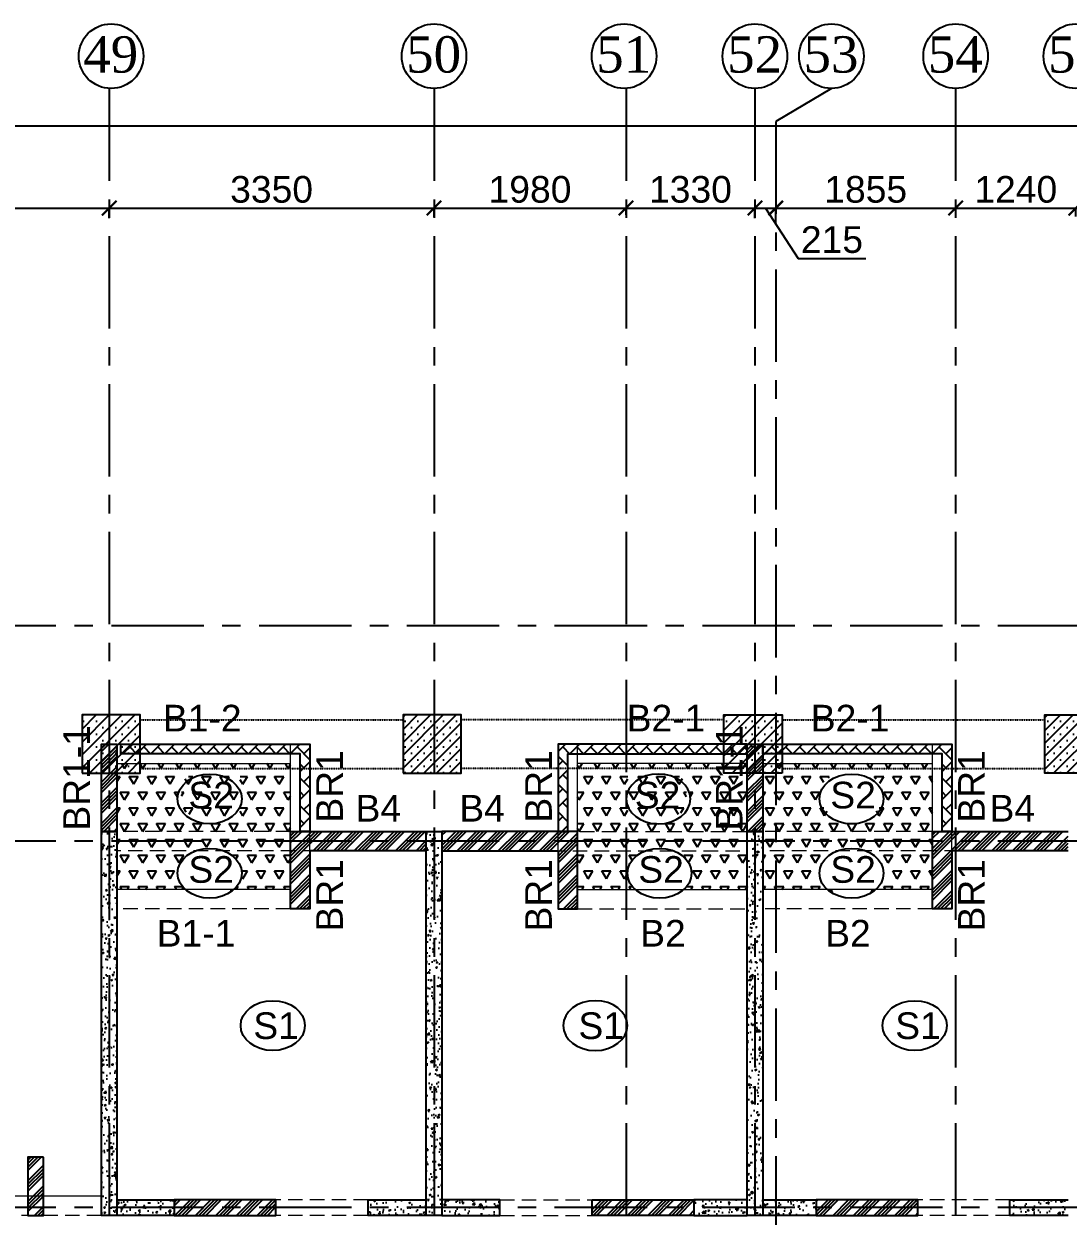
# Model space of a CAD drawing. Header units: inches. Extents: x -1898 to 127651, y -195120 to -109120.
# Drawn here: x 66741 to 77511, y -158291 to -145997 of the extents above; entities that cross this region are included whole.
import ezdxf

# ---------------------------------------------------------------- set-up
doc = ezdxf.new("R2010")
doc.units = ezdxf.units.IN
doc.header["$MEASUREMENT"] = 0
for name, pattern in [('CENTER', [50.8, 31.75, -6.35, 6.35, -6.35]), ('DASHED2', [9.525, 6.35, -3.175]), ('Hidden', [3, 2, -1])]:
    doc.linetypes.add(name, pattern=pattern)
for name, color, linetype in [('160 R.C. WALL HAT', 8, 'Continuous'), ('160 R.C.WALL', 6, 'Continuous'), ('AR-Column', 40, 'Continuous'), ('AR-Hidden', 251, 'DASHED2'), ('BAL. PARAPET WALL', 4, 'Continuous'), ('BEAM TEXT', 4, 'Continuous'), ('DIM', 251, 'Continuous'), ('GIRD CIR', 1, 'Continuous'), ('GIRD TEXT', 4, 'Continuous'), ('GRID', 8, 'CENTER'), ('GRID DIM', 4, 'Continuous'), ('NON S.WALL HATCH', 8, 'Continuous'), ('NON STRUC R.C.WALL', 6, 'Continuous'), ('NON.STRUC.R.C.WALLS', 1, 'Continuous'), ('PARAPET WALL', 4, 'Continuous'), ('SUNKEN', 8, 'Continuous')]:
    doc.layers.add(name, color=color, linetype=linetype)
for name, color, linetype, lineweight in [('BEAMS', 3, 'Continuous', 0), ('SLAB CIR', 1, 'Continuous', 25), ('SLAB TXT', 3, 'Continuous', 0)]:
    doc.layers.add(name, color=color, linetype=linetype, lineweight=lineweight)
doc.styles.add('T200', font='sanss___.ttf', dxfattribs={"height": 275})
doc.styles.add('T300', font='sanss___.ttf', dxfattribs={"height": 350})
doc.styles.add('T400', font='romantic.ttf')
doc.dimstyles.new('T 300', dxfattribs={"dimtxt": 275, "dimasz": 150, "dimexe": 1, "dimexo": 0, "dimgap": 50, "dimtad": 1, "dimdec": 0, "dimrnd": 5, "dimdsep": 46, "dimtxsty": 'T200', "dimblk": 'ARCHTICK', "dimcen": 2.5, "dimdle": 1, "dimclrd": 5, "dimclre": 253, "dimclrt": 4, "dimadec": 0, "dimazin": 0, "dimtfac": 1, "dimtdec": 0, "dimtmove": 2, "dimatfit": 3, "dimfxl": 0, "dimarcsym": 0})
pattern_1 = [(45, (2346260.05, -275504.5), (-106.066017, 106.066017), []), (45, (2346295.4, -275504.5), (-106.066017, 106.066017), []), (45, (2346330.76, -275504.5), (-106.066017, 106.066017), []), (45, (2346366.12, -275504.5), (-106.066017, 106.066017), [])]
pattern_2 = [(60, (2301842.9, -380682.11), (-93.75, 162.379763), [93.75, -93.75]), (120, (2301842.9, -380682.11), (-187.5, 1e-07), [93.75, -93.75]), (0, (2301796.02, -380600.92), (93.75, 162.379763), [93.75, -93.75])]
pattern_3 = [(50, (2184721.52, 77472.34), (179.315046, -15.688034), [18.75, -206.25]), (355, (2184721.52, 77472.34), (-34.687833, 188.048033), [15, -165]), (100.451444, (2184736.47, 77471.03), (144.627212, 172.359998), [15.935048, -175.285528]), (46.1842, (2184721.52, 77522.34), (266.810333, -41.37982), [28.125, -309.375]), (96.635635, (2184743.76, 77518.9), (233.665486, 243.52965), [23.902586, -262.92844]), (351.184164, (2184721.52, 77522.34), (233.665486, 243.52965), [22.5, -247.5]), (21, (2184746.52, 77509.84), (149.226763, -100.654723), [18.75, -206.25]), (326, (2184746.52, 77509.84), (60.828833, 181.287511), [15, -165]), (71.451445, (2184758.96, 77501.45), (210.055594, 80.632788), [15.935047, -175.285528]), (37.5, (2184721.524, 77472.34), (3.0399638, 83.2234635), [0, -163, 0, -167.5, 0, -165.625]), (7.5, (2184721.52, 77472.34), (65.7673844, 98.602928), [0, -95.5, 0, -159.25, 0, -63.125]), (327.5, (2184665.774, 77472.34), (133.455609, -5.638718), [0, -62.5, 0, -195, 0, -258.75]), (317.5, (2184640.77, 77472.34), (145.7965423, 25.0262456), [0, -81.25, 0, -129.5, 0, -183.75])]
pattern_4 = [(45, (-132245.64, 75915.45), (-66.29126, 66.29126), []), (45, (-132179.35, 75915.45), (-66.29126, 66.29126), [0, -93.75])]

# ---------------------------------------------------------------- blocks, each defined once
blk = doc.blocks.new('_ARCHTICK')
at = {"color": 0, "linetype": 'ByBlock', "const_width": 0.15}
blk.add_lwpolyline([(-0.5, -0.5), (0.5, 0.5)], dxfattribs=at)
blk = doc.blocks.new('*D679')
at = {"layer": 'Defpoints', "color": 0}
for p in [(86396, -147049), (3327, -147274, 15), (86396, -147274, 15)]:
    blk.add_point(p, dxfattribs=at)
at = {"layer": 'GRID DIM', "color": 5, "lineweight": -2}
blk.add_line((3326, -147049), (86397, -147049), dxfattribs=at)
at = {"layer": 'GRID DIM', "color": 253, "lineweight": -2}
for p, q in [((3327, -147274), (3327, -147048)), ((86396, -147274), (86396, -147048))]:
    blk.add_line(p, q, dxfattribs=at)
at = {"layer": 'GRID DIM', "color": 5, "lineweight": -2, "xscale": 150, "yscale": 150, "zscale": 150, "rotation": 180}
blk.add_blockref('_ARCHTICK', (3327, -147049), dxfattribs=at)
at = {"layer": 'GRID DIM', "color": 5, "lineweight": -2, "xscale": 150, "yscale": 150, "zscale": 150}
blk.add_blockref('_ARCHTICK', (86396, -147049), dxfattribs=at)
at = {"layer": 'GRID DIM', "color": 4, "insert": (44862, -146857), "char_height": 275, "attachment_point": 5, "style": 'T200'}
blk.add_mtext('83070', dxfattribs=at)
blk = doc.blocks.new('*D730')
at = {"layer": 'Defpoints', "color": 0}
for p in [(67621, -147896), (64401, -148010, 15), (67621, -147999, 15)]:
    blk.add_point(p, dxfattribs=at)
at = {"layer": 'GRID DIM', "color": 5, "lineweight": -2}
blk.add_line((64400, -147896), (67622, -147896), dxfattribs=at)
at = {"layer": 'GRID DIM', "color": 253, "lineweight": -2}
for p, q in [((64401, -148010), (64401, -147895)), ((67621, -147999), (67621, -147895))]:
    blk.add_line(p, q, dxfattribs=at)
at = {"layer": 'GRID DIM', "color": 5, "lineweight": -2, "xscale": 150, "yscale": 150, "zscale": 150, "rotation": 180}
blk.add_blockref('_ARCHTICK', (64401, -147896), dxfattribs=at)
at = {"layer": 'GRID DIM', "color": 5, "lineweight": -2, "xscale": 150, "yscale": 150, "zscale": 150}
blk.add_blockref('_ARCHTICK', (67621, -147896), dxfattribs=at)
at = {"layer": 'GRID DIM', "color": 4, "insert": (66011, -147705), "char_height": 275, "attachment_point": 5, "style": 'T200'}
blk.add_mtext('3220', dxfattribs=at)
blk = doc.blocks.new('*D731')
at = {"layer": 'Defpoints', "color": 0}
for p in [(70971, -147896), (67621, -147999, 15), (70971, -147990, 15)]:
    blk.add_point(p, dxfattribs=at)
at = {"layer": 'GRID DIM', "color": 5, "lineweight": -2}
blk.add_line((67620, -147896), (70972, -147896), dxfattribs=at)
at = {"layer": 'GRID DIM', "color": 253, "lineweight": -2}
for p, q in [((67621, -147999), (67621, -147895)), ((70971, -147990), (70971, -147895))]:
    blk.add_line(p, q, dxfattribs=at)
at = {"layer": 'GRID DIM', "color": 5, "lineweight": -2, "xscale": 150, "yscale": 150, "zscale": 150, "rotation": 180}
blk.add_blockref('_ARCHTICK', (67621, -147896), dxfattribs=at)
at = {"layer": 'GRID DIM', "color": 5, "lineweight": -2, "xscale": 150, "yscale": 150, "zscale": 150}
blk.add_blockref('_ARCHTICK', (70971, -147896), dxfattribs=at)
at = {"layer": 'GRID DIM', "color": 4, "insert": (69296, -147705), "char_height": 275, "attachment_point": 5, "style": 'T200'}
blk.add_mtext('3350', dxfattribs=at)
blk = doc.blocks.new('*D732')
at = {"layer": 'Defpoints', "color": 0}
for p in [(72951, -147896), (70971, -147990, 15), (72951, -147965, 15)]:
    blk.add_point(p, dxfattribs=at)
at = {"layer": 'GRID DIM', "color": 5, "lineweight": -2}
blk.add_line((70970, -147896), (72952, -147896), dxfattribs=at)
at = {"layer": 'GRID DIM', "color": 253, "lineweight": -2}
for p, q in [((70971, -147990), (70971, -147895)), ((72951, -147965), (72951, -147895))]:
    blk.add_line(p, q, dxfattribs=at)
at = {"layer": 'GRID DIM', "color": 5, "lineweight": -2, "xscale": 150, "yscale": 150, "zscale": 150, "rotation": 180}
blk.add_blockref('_ARCHTICK', (70971, -147896), dxfattribs=at)
at = {"layer": 'GRID DIM', "color": 5, "lineweight": -2, "xscale": 150, "yscale": 150, "zscale": 150}
blk.add_blockref('_ARCHTICK', (72951, -147896), dxfattribs=at)
at = {"layer": 'GRID DIM', "color": 4, "insert": (71961, -147705), "char_height": 275, "attachment_point": 5, "style": 'T200'}
blk.add_mtext('1980', dxfattribs=at)
blk = doc.blocks.new('*D733')
at = {"layer": 'Defpoints', "color": 0}
for p in [(74281, -147896), (72951, -147965, 15), (74281, -148002, 15)]:
    blk.add_point(p, dxfattribs=at)
at = {"layer": 'GRID DIM', "color": 5, "lineweight": -2}
blk.add_line((72950, -147896), (74282, -147896), dxfattribs=at)
at = {"layer": 'GRID DIM', "color": 253, "lineweight": -2}
for p, q in [((72951, -147965), (72951, -147895)), ((74281, -148002), (74281, -147895))]:
    blk.add_line(p, q, dxfattribs=at)
at = {"layer": 'GRID DIM', "color": 5, "lineweight": -2, "xscale": 150, "yscale": 150, "zscale": 150, "rotation": 180}
blk.add_blockref('_ARCHTICK', (72951, -147896), dxfattribs=at)
at = {"layer": 'GRID DIM', "color": 5, "lineweight": -2, "xscale": 150, "yscale": 150, "zscale": 150}
blk.add_blockref('_ARCHTICK', (74281, -147896), dxfattribs=at)
at = {"layer": 'GRID DIM', "color": 4, "insert": (73616, -147705), "char_height": 275, "attachment_point": 5, "style": 'T200'}
blk.add_mtext('1330', dxfattribs=at)
blk = doc.blocks.new('*D734')
at = {"layer": 'Defpoints', "color": 0}
for p in [(74496, -147896), (74281, -148002, 15), (74496, -148067, 15)]:
    blk.add_point(p, dxfattribs=at)
at = {"layer": 'GRID DIM', "color": 5, "lineweight": -2}
for p, q in [((74280, -147896), (74497, -147896)), ((74388, -147896), (74725, -148415)), ((74725, -148415), (75426, -148415))]:
    blk.add_line(p, q, dxfattribs=at)
at = {"layer": 'GRID DIM', "color": 253, "lineweight": -2}
for p, q in [((74281, -148002), (74281, -147895)), ((74496, -148067), (74496, -147895))]:
    blk.add_line(p, q, dxfattribs=at)
at = {"layer": 'GRID DIM', "color": 5, "lineweight": -2, "xscale": 150, "yscale": 150, "zscale": 150, "rotation": 180}
blk.add_blockref('_ARCHTICK', (74281, -147896), dxfattribs=at)
at = {"layer": 'GRID DIM', "color": 5, "lineweight": -2, "xscale": 150, "yscale": 150, "zscale": 150}
blk.add_blockref('_ARCHTICK', (74496, -147896), dxfattribs=at)
at = {"layer": 'GRID DIM', "color": 4, "insert": (75075, -148223), "char_height": 275, "attachment_point": 5, "style": 'T200'}
blk.add_mtext('215', dxfattribs=at)
blk = doc.blocks.new('*D735')
at = {"layer": 'Defpoints', "color": 0}
for p in [(76351, -147896), (76351, -147958, 15), (74496, -148067, 15)]:
    blk.add_point(p, dxfattribs=at)
at = {"layer": 'GRID DIM', "color": 5, "lineweight": -2}
blk.add_line((74495, -147896), (76352, -147896), dxfattribs=at)
at = {"layer": 'GRID DIM', "color": 253, "lineweight": -2}
for p, q in [((74496, -148067), (74496, -147895)), ((76351, -147958), (76351, -147895))]:
    blk.add_line(p, q, dxfattribs=at)
at = {"layer": 'GRID DIM', "color": 5, "lineweight": -2, "xscale": 150, "yscale": 150, "zscale": 150, "rotation": 180}
blk.add_blockref('_ARCHTICK', (74496, -147896), dxfattribs=at)
at = {"layer": 'GRID DIM', "color": 5, "lineweight": -2, "xscale": 150, "yscale": 150, "zscale": 150}
blk.add_blockref('_ARCHTICK', (76351, -147896), dxfattribs=at)
at = {"layer": 'GRID DIM', "color": 4, "insert": (75423, -147705), "char_height": 275, "attachment_point": 5, "style": 'T200'}
blk.add_mtext('1855', dxfattribs=at)
blk = doc.blocks.new('*D736')
at = {"layer": 'Defpoints', "color": 0}
for p in [(77591, -147896), (76351, -147958, 15), (77591, -147983, 15)]:
    blk.add_point(p, dxfattribs=at)
at = {"layer": 'GRID DIM', "color": 5, "lineweight": -2}
blk.add_line((76350, -147896), (77592, -147896), dxfattribs=at)
at = {"layer": 'GRID DIM', "color": 253, "lineweight": -2}
for p, q in [((76351, -147958), (76351, -147895)), ((77591, -147983), (77591, -147895))]:
    blk.add_line(p, q, dxfattribs=at)
at = {"layer": 'GRID DIM', "color": 5, "lineweight": -2, "xscale": 150, "yscale": 150, "zscale": 150, "rotation": 180}
blk.add_blockref('_ARCHTICK', (76351, -147896), dxfattribs=at)
at = {"layer": 'GRID DIM', "color": 5, "lineweight": -2, "xscale": 150, "yscale": 150, "zscale": 150}
blk.add_blockref('_ARCHTICK', (77591, -147896), dxfattribs=at)
at = {"layer": 'GRID DIM', "color": 4, "insert": (76971, -147705), "char_height": 275, "attachment_point": 5, "style": 'T200'}
blk.add_mtext('1240', dxfattribs=at)
blk = doc.blocks.new('*D737')
at = {"layer": 'Defpoints', "color": 0}
for p in [(78276, -147896), (77591, -147983, 15), (78276, -147944, 15)]:
    blk.add_point(p, dxfattribs=at)
at = {"layer": 'GRID DIM', "color": 5, "lineweight": -2}
for p, q in [((77590, -147896), (78277, -147896)), ((77933, -147896), (78534, -148438)), ((78534, -148438), (79232, -148438))]:
    blk.add_line(p, q, dxfattribs=at)
at = {"layer": 'GRID DIM', "color": 253, "lineweight": -2}
for p, q in [((77591, -147983), (77591, -147895)), ((78276, -147944), (78276, -147895))]:
    blk.add_line(p, q, dxfattribs=at)
at = {"layer": 'GRID DIM', "color": 5, "lineweight": -2, "xscale": 150, "yscale": 150, "zscale": 150, "rotation": 180}
blk.add_blockref('_ARCHTICK', (77591, -147896), dxfattribs=at)
at = {"layer": 'GRID DIM', "color": 5, "lineweight": -2, "xscale": 150, "yscale": 150, "zscale": 150}
blk.add_blockref('_ARCHTICK', (78276, -147896), dxfattribs=at)
at = {"layer": 'GRID DIM', "color": 4, "insert": (78883, -148246), "char_height": 275, "attachment_point": 5, "style": 'T200'}
blk.add_mtext('685', dxfattribs=at)
blk = doc.blocks.new('A$C02A55DAE')
at = {"layer": 'NON S.WALL HATCH'}
h = blk.add_hatch(dxfattribs=at)
h.set_pattern_fill('SACNCR', color=256, scale=1000)
h.set_pattern_definition(pattern_4)
h.paths.add_polyline_path([(62179, 600), (62779, 600), (62779, 1200), (62179, 1200)])
h = blk.add_hatch(dxfattribs=at)
h.set_pattern_fill('SACNCR', color=256, scale=1000)
h.set_pattern_definition(pattern_4)
h.paths.add_polyline_path([(65489, 600), (66089, 600), (66089, 1200), (65489, 1200)])
h = blk.add_hatch(dxfattribs=at)
h.set_pattern_fill('SACNCR', color=256, scale=1000)
h.set_pattern_definition(pattern_4)
h.paths.add_polyline_path([(69399, 600), (68799, 600), (68799, 1200), (69399, 1200)])
h = blk.add_hatch(dxfattribs=at)
h.set_pattern_fill('SACNCR', color=256, scale=1000)
h.set_pattern_definition(pattern_4)
h.paths.add_polyline_path([(72709, 600), (72109, 600), (72109, 1200), (72709, 1200)])
at = {"layer": 'AR-Column', "color": 4, "elevation": -29}
for points in [[(62179, 600), (62779, 600), (62779, 1200), (62179, 1200)], [(65489, 600), (66089, 600), (66089, 1200), (65489, 1200)], [(69399, 600), (68799, 600), (68799, 1200), (69399, 1200)], [(72709, 600), (72109, 600), (72109, 1200), (72709, 1200)]]:
    blk.add_lwpolyline(points, close=True, dxfattribs=at)
at = {"layer": 'AR-Hidden', "ltscale": 0.009}
for p, q in [((62779, 1150, -29), (65489, 1150, -29)), ((68799, 1150, -29), (66089, 1150, -29)), ((69399, 1150, -29), (72109, 1150, -29)), ((62779, 650, -29), (65489, 650, -29)), ((68799, 650, -29), (66089, 650, -29)), ((69399, 650, -29), (72109, 650, -29))]:
    blk.add_line(p, q, dxfattribs=at)

msp = doc.modelspace()

# ---------------------------------------------------------------- hatches: boundary and pattern name
at = {"layer": '160 R.C. WALL HAT'}
h = msp.add_hatch(dxfattribs=at)
h.set_pattern_fill('AR-CONC', color=256, scale=25)
h.set_pattern_definition(pattern_3)
h.paths.add_polyline_path([(67701, -158283.5), (67541, -158283.5), (67541, -154323.5), (67701, -154323.5)])
h = msp.add_hatch(dxfattribs=at)
h.set_pattern_fill('AR-CONC', color=256, scale=25)
h.set_pattern_definition(pattern_3)
h.paths.add_polyline_path([(70891, -154323.5), (71051, -154323.5), (71051, -158283.5), (70891, -158283.5)])
h = msp.add_hatch(dxfattribs=at)
h.set_pattern_fill('AR-CONC', color=256, scale=25)
h.set_pattern_definition(pattern_3)
h.paths.add_polyline_path([(74201, -154323.5), (74361, -154323.5), (74361, -158283.5), (74201, -158283.5)])
h = msp.add_hatch(dxfattribs=at)
h.set_pattern_fill('AR-CONC', color=256, scale=25)
h.set_pattern_definition(pattern_3)
h.paths.add_polyline_path([(67701, -158123.5), (68291, -158123.5), (68291, -158283.5), (67701, -158283.5)])
h = msp.add_hatch(dxfattribs=at)
h.set_pattern_fill('AR-CONC', color=256, scale=25)
h.set_pattern_definition(pattern_3)
h.paths.add_polyline_path([(70291, -158283.5), (70291, -158123.5), (70891, -158123.5), (70891, -158283.5)])
h = msp.add_hatch(dxfattribs=at)
h.set_pattern_fill('AR-CONC', color=256, scale=25)
h.set_pattern_definition(pattern_3)
h.paths.add_polyline_path([(71651, -158123.5), (71651, -158283.5), (71051, -158283.5), (71051, -158123.5)])
h = msp.add_hatch(dxfattribs=at)
h.set_pattern_fill('AR-CONC', color=256, scale=25)
h.set_pattern_definition(pattern_3)
h.paths.add_polyline_path([(73651, -158123.5), (74201, -158123.5), (74201, -158283.5), (73651, -158283.5)])
h = msp.add_hatch(dxfattribs=at)
h.set_pattern_fill('AR-CONC', color=256, scale=25)
h.set_pattern_definition(pattern_3)
h.paths.add_polyline_path([(74361, -158123.5), (74911, -158123.5), (74911, -158283.5), (74361, -158283.5)])
h = msp.add_hatch(dxfattribs=at)
h.set_pattern_fill('AR-CONC', color=256, scale=25)
h.set_pattern_definition(pattern_3)
h.paths.add_polyline_path([(76911, -158123.5), (76911, -158283.5), (77511, -158283.5), (77511, -158123.5)])
at = {"layer": 'BAL. PARAPET WALL'}
h = msp.add_hatch(dxfattribs=at)
h.set_pattern_fill('AR-HBONE', color=256, angle=-90, style=0)
h.set_pattern_definition([(315, (564262.33, 1971634.79), (143.684098, -4e-14), [304.8, -101.6]), (45, (564334.18, 1971562.95), (143.684098, -4e-14), [304.8, -101.6])])
h.paths.add_polyline_path([(67741, -153523.5), (67741, -153423.5), (69691, -153423.5), (69691, -154323.5), (69591, -154323.5), (69591, -153523.5)])
h = msp.add_hatch(dxfattribs=at)
h.set_pattern_fill('AR-HBONE', color=256, angle=-90, style=0)
h.set_pattern_definition([(315, (570882.33, 1971634.79), (143.684098, -4e-14), [304.8, -101.6]), (45, (570954.18, 1971562.95), (143.684098, -4e-14), [304.8, -101.6])])
h.paths.add_polyline_path([(74201, -153523.5), (74201, -153423.5), (72251, -153423.5), (72251, -154323.5), (72351, -154323.5), (72351, -153523.5)])
h = msp.add_hatch(dxfattribs=at)
h.set_pattern_fill('AR-HBONE', color=256, angle=-90, style=0)
h.set_pattern_definition([(315, (570882.33, 1971634.79), (143.684098, -4e-14), [304.8, -101.6]), (45, (570954.18, 1971562.95), (143.684098, -4e-14), [304.8, -101.6])])
h.paths.add_polyline_path([(74361, -153523.5), (74361, -153423.5), (76311, -153423.5), (76311, -154323.5), (76211, -154323.5), (76211, -153523.5)])
at = {"layer": 'NON STRUC R.C.WALL'}
h = msp.add_hatch(dxfattribs=at)
h.set_pattern_fill('ANSI34', color=1, scale=200)
h.set_pattern_definition([(45, (2346300.05, -275544.5), (-106.066017, 106.066017), []), (45, (2346335.4, -275544.5), (-106.066017, 106.066017), []), (45, (2346370.76, -275544.5), (-106.066017, 106.066017), []), (45, (2346406.12, -275544.5), (-106.066017, 106.066017), [])])
h.paths.add_polyline_path([(67701, -154323.5), (67541, -154323.5), (67541, -153423.5), (67701, -153423.5)])
h = msp.add_hatch(dxfattribs=at)
h.set_pattern_fill('ANSI34', color=1, scale=200)
h.set_pattern_definition([(45, (2346260.05, -275544.5), (-106.066017, 106.066017), []), (45, (2346295.4, -275544.5), (-106.066017, 106.066017), []), (45, (2346330.76, -275544.5), (-106.066017, 106.066017), []), (45, (2346366.12, -275544.5), (-106.066017, 106.066017), [])])
h.paths.add_polyline_path([(74361, -154323.5), (74201, -154323.5), (74201, -153423.5), (74361, -153423.5)])
h = msp.add_hatch(dxfattribs=at)
h.set_pattern_fill('ANSI34', color=1, scale=200)
h.set_pattern_definition(pattern_1)
h.paths.add_polyline_path([(70891, -154523.5), (69691, -154523.5), (69691, -155123.5), (69491, -155123.5), (69491, -154323.5), (70891, -154323.5)])
h = msp.add_hatch(dxfattribs=at)
h.set_pattern_fill('ANSI34', color=1, scale=200)
h.set_pattern_definition(pattern_1)
h.paths.add_polyline_path([(71051, -154523.5), (72251, -154523.5), (72251, -155123.5), (72451, -155123.5), (72451, -154323.5), (71051, -154323.5)])
h = msp.add_hatch(dxfattribs=at)
h.set_pattern_fill('ANSI34', color=1, scale=200)
h.set_pattern_definition(pattern_1)
h.paths.add_polyline_path([(77511, -154523.5), (76311, -154523.5), (76311, -155123.5), (76111, -155123.5), (76111, -154323.5), (77511, -154323.5)])
h = msp.add_hatch(dxfattribs=at)
h.set_pattern_fill('ANSI34', color=1, scale=200)
h.set_pattern_definition([(45, (2351000.05, -276104.5), (-106.066017, 106.066017), []), (45, (2351035.4, -276104.5), (-106.066017, 106.066017), []), (45, (2351070.76, -276104.5), (-106.066017, 106.066017), []), (45, (2351106.12, -276104.5), (-106.066017, 106.066017), [])])
h.paths.add_polyline_path([(66942.9, -157683.5), (66782.9, -157683.5), (66782.9, -158283.5), (66942.9, -158283.5)])
h = msp.add_hatch(dxfattribs=at)
h.set_pattern_fill('ANSI34', color=1, scale=200)
h.set_pattern_definition(pattern_1)
h.paths.add_polyline_path([(69341, -158123.5), (68291, -158123.5), (68291, -158283.5), (69341, -158283.5)])
h = msp.add_hatch(dxfattribs=at)
h.set_pattern_fill('ANSI34', color=1, scale=200)
h.set_pattern_definition(pattern_1)
h.paths.add_polyline_path([(72601, -158123.5), (73651, -158123.5), (73651, -158283.5), (72601, -158283.5)])
h = msp.add_hatch(dxfattribs=at)
h.set_pattern_fill('ANSI34', color=1, scale=200)
h.set_pattern_definition(pattern_1)
h.paths.add_polyline_path([(75961, -158123.5), (74911, -158123.5), (74911, -158283.5), (75961, -158283.5)])
at = {"layer": 'SUNKEN'}
h = msp.add_hatch(dxfattribs=at)
h.set_pattern_fill('TRIANG', color=256, scale=500)
h.set_pattern_definition(pattern_2)
h.paths.add_polyline_path([(67701, -153623.5), (69491, -153623.5), (69491, -154323.5), (67701, -154323.5)])
edge = h.paths.add_edge_path(flags=16)
edge.add_ellipse((68657, -153949.2), major_axis=(-331, 0), ratio=0.77685, start_angle=0, end_angle=360)
h.paths.add_polyline_path([(67701, -154323.5), (69491, -154323.5), (69491, -154523.5), (67701, -154523.5)])
h.paths.add_polyline_path([(68972.5, -154167.3), (68367.4, -154167.3), (68367.4, -153736.1), (68972.5, -153736.1)], flags=16)
h.paths.add_polyline_path([(68459, -154961.9), (68461.9, -154923.5), (67701, -154923.5), (67701, -154523.5), (68515.4, -154523.5), (68511.4, -154524.9), (68500.5, -154529.3), (68489.8, -154533.9), (68479.3, -154538.9), (68469, -154544.2), (68459, -154549.8), (68449.3, -154555.6), (68439.9, -154561.8), (68430.7, -154568.2), (68421.9, -154574.9), (68413.4, -154581.8), (68405.2, -154588.9), (68397.4, -154596.3), (68390, -154603.9), (68382.9, -154611.7), (68376.2, -154619.7), (68369.9, -154628), (68364, -154636.3), (68358.4, -154644.9), (68353.3, -154653.6), (68348.7, -154662.4), (68344.4, -154671.4), (68340.6, -154680.5), (68337.2, -154689.7), (68334.2, -154698.9), (68331.7, -154708.3), (68329.7, -154717.7), (68328.1, -154727.2), (68327, -154736.7), (68326.3, -154746.3), (68326, -154755.8), (68326.3, -154765.4), (68327, -154774.9), (68328.1, -154784.5), (68329.7, -154793.9), (68331.7, -154803.4), (68334.2, -154812.7), (68337.2, -154822), (68340.6, -154831.2), (68344.4, -154840.3), (68348.7, -154849.2), (68353.3, -154858.1), (68358.4, -154866.8), (68364, -154875.3), (68369.9, -154883.7), (68376.2, -154891.9), (68382.9, -154899.9), (68390, -154907.7), (68397.4, -154915.4), (68405.2, -154922.7), (68413.4, -154929.9), (68421.9, -154936.8), (68430.7, -154943.5), (68439.9, -154949.9), (68449.3, -154956)])
h.paths.add_polyline_path([(68852.2, -154923.5), (68860, -154959), (68869.5, -154953), (68878.8, -154946.7), (68887.8, -154940.2), (68896.5, -154933.4), (68904.8, -154926.3), (68912.8, -154919.1), (68920.4, -154911.6), (68927.7, -154903.9), (68934.6, -154895.9), (68941.1, -154887.8), (68947.2, -154879.5), (68952.9, -154871.1), (68958.2, -154862.5), (68963.1, -154853.7), (68967.6, -154844.8), (68971.6, -154835.7), (68975.3, -154826.6), (68978.4, -154817.4), (68981.1, -154808), (68983.4, -154798.7), (68985.2, -154789.2), (68986.6, -154779.7), (68987.5, -154770.2), (68988, -154760.6), (68988, -154751.1), (68987.5, -154741.5), (68986.6, -154732), (68985.2, -154722.5), (68983.4, -154713), (68981.1, -154703.6), (68978.4, -154694.3), (68975.3, -154685.1), (68971.6, -154675.9), (68967.6, -154666.9), (68963.1, -154658), (68958.2, -154649.2), (68952.9, -154640.6), (68947.2, -154632.1), (68941.1, -154623.8), (68934.6, -154615.7), (68927.7, -154607.8), (68920.4, -154600.1), (68912.8, -154592.6), (68904.8, -154585.3), (68896.5, -154578.3), (68887.8, -154571.5), (68878.8, -154565), (68869.5, -154558.7), (68860, -154552.7), (68850.1, -154547), (68840, -154541.5), (68829.6, -154536.4), (68819, -154531.6), (68808.1, -154527), (68798.8, -154523.5), (69491, -154523.5), (69491, -154923.5)])
h = msp.add_hatch(dxfattribs=at)
h.set_pattern_fill('TRIANG', color=256, scale=500)
h.set_pattern_definition(pattern_2)
h.paths.add_polyline_path([(74201, -153623.5), (72451, -153623.5), (72451, -154323.5), (74201, -154323.5)])
edge = h.paths.add_edge_path(flags=16)
edge.add_ellipse((73285, -153949.2), major_axis=(331, 0), ratio=0.77685, start_angle=0, end_angle=360, ccw=False)
h.paths.add_polyline_path([(74201, -154323.5), (72451, -154323.5), (72451, -154523.5), (74201, -154523.5)])
h.paths.add_polyline_path([(72969.5, -153736.1), (72969.5, -154167.3), (73574.6, -154167.3), (73574.6, -153736.1)], flags=16)
h.paths.add_polyline_path([(73093.1, -154958.7), (73101.4, -154923.5), (72451, -154923.5), (72451, -154523.5), (73154.9, -154523.5), (73148.3, -154525.9), (73136.8, -154530.6), (73125.4, -154535.7), (73114.4, -154541.2), (73103.6, -154546.9), (73093.1, -154553), (73083, -154559.4), (73073.1, -154566.1), (73063.7, -154573.1), (73054.6, -154580.4), (73045.8, -154588), (73037.5, -154595.8), (73029.6, -154603.9), (73022, -154612.2), (73014.9, -154620.7), (73008.3, -154629.5), (73002.1, -154638.4), (72996.3, -154647.5), (72991.1, -154656.8), (72986.3, -154666.3), (72982, -154675.9), (72978.1, -154685.6), (72974.8, -154695.4), (72972, -154705.4), (72969.7, -154715.4), (72967.9, -154725.4), (72966.6, -154735.5), (72965.8, -154745.7), (72965.6, -154755.8), (72965.8, -154766), (72966.6, -154776.1), (72967.9, -154786.2), (72969.7, -154796.3), (72972, -154806.3), (72974.8, -154816.2), (72978.1, -154826.1), (72982, -154835.8), (72986.3, -154845.4), (72991.1, -154854.8), (72996.3, -154864.1), (73002.1, -154873.2), (73008.3, -154882.2), (73014.9, -154890.9), (73022, -154899.5), (73029.6, -154907.8), (73037.5, -154915.9), (73045.8, -154923.7), (73054.6, -154931.3), (73063.7, -154938.6), (73073.1, -154945.6), (73083, -154952.3)])
h.paths.add_polyline_path([(73491.7, -154923.5), (73494.8, -154961.7), (73505.1, -154955.5), (73515.1, -154948.9), (73524.8, -154942.1), (73534.1, -154934.9), (73543, -154927.5), (73551.5, -154919.8), (73559.7, -154911.9), (73567.4, -154903.7), (73574.7, -154895.2), (73581.6, -154886.6), (73588, -154877.7), (73594, -154868.7), (73599.5, -154859.5), (73604.5, -154850.1), (73609.1, -154840.6), (73613.1, -154830.9), (73616.7, -154821.2), (73619.8, -154811.3), (73622.3, -154801.3), (73624.4, -154791.3), (73626, -154781.2), (73627, -154771.1), (73627.5, -154760.9), (73627.5, -154750.8), (73627, -154740.6), (73626, -154730.5), (73624.4, -154720.4), (73622.3, -154710.3), (73619.8, -154700.4), (73616.7, -154690.5), (73613.1, -154680.7), (73609.1, -154671.1), (73604.5, -154661.6), (73599.5, -154652.2), (73594, -154643), (73588, -154633.9), (73581.6, -154625.1), (73574.7, -154616.4), (73567.4, -154608), (73559.7, -154599.8), (73551.5, -154591.8), (73543, -154584.2), (73534.1, -154576.7), (73524.8, -154569.6), (73515.1, -154562.7), (73505.1, -154556.2), (73494.8, -154549.9), (73484.2, -154544), (73473.3, -154538.4), (73462.1, -154533.1), (73450.6, -154528.2), (73438.9, -154523.7), (73438.3, -154523.5), (74201, -154523.5), (74201, -154923.5)])
h = msp.add_hatch(dxfattribs=at)
h.set_pattern_fill('TRIANG', color=256, scale=500)
h.set_pattern_definition(pattern_2)
h.paths.add_polyline_path([(74361, -153623.5), (76111, -153623.5), (76111, -154323.5), (74361, -154323.5)])
edge = h.paths.add_edge_path(flags=16)
edge.add_ellipse((75277, -153949.2), major_axis=(-331, 0), ratio=0.77685, start_angle=0, end_angle=360)
h.paths.add_polyline_path([(74361, -154323.5), (76111, -154323.5), (76111, -154523.5), (74361, -154523.5)])
h.paths.add_polyline_path([(75592.5, -153736.1), (75592.5, -154167.3), (74987.4, -154167.3), (74987.4, -153736.1)], flags=0)
h.paths.add_polyline_path([(75135.4, -154523.5), (75125.8, -154527.1), (75113.6, -154532.2), (75101.6, -154537.8), (75089.9, -154543.7), (75078.5, -154550.1), (75067.6, -154556.7), (75056.9, -154563.8), (75046.7, -154571.2), (75036.9, -154578.9), (75027.5, -154586.9), (75018.6, -154595.2), (75010.1, -154603.8), (75002.1, -154612.7), (74994.5, -154621.8), (74987.5, -154631.2), (74981, -154640.8), (74975, -154650.6), (74969.6, -154660.6), (74964.7, -154670.7), (74960.4, -154681), (74956.6, -154691.5), (74953.4, -154702), (74950.7, -154712.7), (74948.7, -154723.4), (74947.2, -154734.2), (74946.3, -154745), (74946, -154755.8), (74946.3, -154766.7), (74947.2, -154777.5), (74948.7, -154788.3), (74950.7, -154799), (74953.4, -154809.6), (74956.6, -154820.2), (74960.4, -154830.6), (74964.7, -154840.9), (74969.6, -154851.1), (74975, -154861.1), (74981, -154870.9), (74987.5, -154880.5), (74994.5, -154889.8), (75002.1, -154899), (75010.1, -154907.8), (75018.6, -154916.5), (75027.5, -154924.8), (75036.9, -154932.8), (75046.7, -154940.5), (75056.9, -154947.9), (75067.6, -154954.9), (75078.5, -154961.6), (75081.9, -154923.5), (74361, -154923.5), (74361, -154523.5)])
h.paths.add_polyline_path([(75422, -154524.7), (75418.7, -154523.5), (76111, -154523.5), (76111, -154923.5), (75472.2, -154923.5), (75481.1, -154958.3), (75491.9, -154951.4), (75502.3, -154944.2), (75512.3, -154936.7), (75521.9, -154928.8), (75531.1, -154920.7), (75539.8, -154912.2), (75548.1, -154903.4), (75555.8, -154894.4), (75563.1, -154885.2), (75569.9, -154875.7), (75576.1, -154866), (75581.8, -154856.1), (75587, -154846), (75591.6, -154835.8), (75595.7, -154825.4), (75599.2, -154814.9), (75602.1, -154804.3), (75604.4, -154793.6), (75606.2, -154782.9), (75607.4, -154772.1), (75608, -154761.3), (75608, -154750.4), (75607.4, -154739.6), (75606.2, -154728.8), (75604.4, -154718), (75602.1, -154707.3), (75599.2, -154696.7), (75595.7, -154686.2), (75591.6, -154675.9), (75587, -154665.6), (75581.8, -154655.6), (75576.1, -154645.7), (75569.9, -154636), (75563.1, -154626.5), (75555.8, -154617.2), (75548.1, -154608.2), (75539.8, -154599.5), (75531.1, -154591), (75521.9, -154582.8), (75512.3, -154575), (75502.3, -154567.4), (75491.9, -154560.2), (75481.1, -154553.4), (75469.9, -154546.9), (75458.4, -154540.7), (75446.5, -154535), (75434.4, -154529.6)])

# ---------------------------------------------------------------- linework, layer by layer
at = {"layer": '160 R.C.WALL'}
for p, q in [((67701, -158123.5, 14.7), (68291, -158123.5, 14.7)), ((68291, -158123.5, 14.7), (68291, -158283.5, 14.7)), ((74201, -158123.5, 14.7), (73651, -158123.5, 14.7)), ((73651, -158123.5, 14.7), (73651, -158284.1, 14.7)), ((74361, -158123.5, 14.7), (74911, -158123.5, 14.7)), ((74911, -158123.5, 14.7), (74911, -158283.5, 14.7)), ((68291, -158283.5, 14.7), (67701, -158283.5, 14.7)), ((73651, -158283.5, 14.7), (74201, -158283.5, 14.7)), ((74911, -158283.5, 14.7), (74361, -158283.5, 14.7))]:
    msp.add_line(p, q, dxfattribs=at)
at = {"layer": '160 R.C.WALL', "elevation": 14.7}
for points in [[(67701, -158283.5), (67541, -158283.5), (67541, -154323.5), (67701, -154323.5)], [(71051, -158283.5), (70891, -158283.5), (70891, -154323.5), (71051, -154323.5)], [(74361, -158283.5), (74201, -158283.5), (74201, -154323.5), (74361, -154323.5)]]:
    msp.add_lwpolyline(points, close=True, dxfattribs=at)
for points in [[(70891, -158283.5), (70291, -158283.5), (70291, -158123.5), (70891, -158123.5)], [(71051, -158283.5), (71651, -158283.5), (71651, -158123.5), (71051, -158123.5)], [(77511, -158283.5), (76911, -158283.5), (76911, -158123.5), (77511, -158123.5)]]:
    msp.add_lwpolyline(points, dxfattribs=at)
at = {"layer": 'BAL. PARAPET WALL', "elevation": 14.7}
for points in [[(67741, -153523.5), (67741, -153423.5), (69691, -153423.5), (69691, -154323.5), (69591, -154323.5), (69591, -153523.5), (67741, -153523.5)], [(74201, -153523.5), (74201, -153423.5), (72251, -153423.5), (72251, -154323.5), (72351, -154323.5), (72351, -153523.5), (74201, -153523.5)], [(74361, -153523.5), (74361, -153423.5), (76311, -153423.5), (76311, -154323.5), (76211, -154323.5), (76211, -153523.5), (74361, -153523.5)]]:
    msp.add_lwpolyline(points, dxfattribs=at)
at = {"layer": 'BEAMS', "color": 4, "linetype": 'Continuous', "ltscale": 0.01}
for p, q in [((67701, -153423.5, 14.7), (69691, -153423.5, 14.7)), ((69491, -155123.5, 14.7), (69491, -153423.5, 14.7)), ((69691, -155123.5, 14.7), (69691, -153423.5, 14.7)), ((72251, -155123.5, 14.7), (72251, -153423.5, 14.7)), ((74201, -153423.5, 14.7), (72251, -153423.5, 14.7)), ((72451, -155123.5, 14.7), (72451, -153423.5, 14.7)), ((74361, -153423.5, 14.7), (76311, -153423.5, 14.7)), ((76111, -155123.5, 14.7), (76111, -153423.5, 14.7)), ((76311, -155123.5, 14.7), (76311, -153423.5, 14.7)), ((67701, -153623.5, 14.7), (69491, -153623.5, 14.7)), ((74201, -153623.5, 14.7), (72451, -153623.5, 14.7)), ((74361, -153623.5, 14.7), (76111, -153623.5, 14.7)), ((70891, -154323.5, 14.7), (69491, -154323.5, 14.7)), ((71051, -154323.5, 14.7), (72249.3, -154323.5, 14.7)), ((77511, -154323.5, 14.7), (76111, -154323.5, 14.7)), ((69491, -154923.5, 14.7), (67701, -154923.5, 14.7)), ((72451, -154923.5, 14.7), (74201, -154923.5, 14.7)), ((76111, -154923.5, 14.7), (74361, -154923.5, 14.7)), ((67541, -158083.5, 14.7), (64481, -158083.5, 14.7))]:
    msp.add_line(p, q, dxfattribs=at)
at = {"layer": 'BEAMS', "linetype": 'Hidden', "ltscale": 75}
for p, q in [((69491, -154323.5, 14.7), (67701, -154323.5, 14.7)), ((72251, -154323.5, 14.7), (74201, -154323.5, 14.7)), ((76111, -154323.5, 14.7), (74361, -154323.5, 14.7)), ((70891, -154523.5, 14.7), (67701, -154523.5, 14.7)), ((71051, -154523.5, 14.7), (74201, -154523.5, 14.7)), ((77511, -154523.5, 14.7), (74361, -154523.5, 14.7)), ((69491, -155123.5, 14.7), (67701, -155123.5, 14.7)), ((72451, -155123.5, 14.7), (74201, -155123.5, 14.7)), ((76111, -155123.5, 14.7), (74361, -155123.5, 14.7)), ((70291, -158123.5, 14.7), (68291, -158123.5, 14.7)), ((71651, -158123.5, 14.7), (73651, -158123.5, 14.7)), ((76911, -158123.5, 14.7), (74911, -158123.5, 14.7)), ((67541, -158283.5, 14.7), (64481, -158283.5, 14.7)), ((70291, -158283.5, 14.7), (68291, -158283.5, 14.7)), ((71651, -158283.5, 14.7), (73651, -158283.5, 14.7)), ((76911, -158283.5, 14.7), (74911, -158283.5, 14.7))]:
    msp.add_line(p, q, dxfattribs=at)
at = {"layer": 'GIRD CIR'}
for centre in [(67641, -146330, 14.7), (70971, -146330, 14.7), (72931, -146330, 14.7), (74281, -146330, 14.7), (75069, -146330, 14.7), (76350.8, -146330, 14.7), (77591, -146330, 14.7)]:
    msp.add_circle(centre, 333.3, dxfattribs=at)
at = {"layer": 'GRID', "ltscale": 30}
for p, q in [((67621, -146663.3, 14.7), (67621, -178683.9, 14.7)), ((70971, -146663.3, 14.7), (70971, -178683.9, 14.7)), ((72951, -146663.3, 14.7), (72951, -178683.9, 14.7)), ((74281, -146663.3, 14.7), (74281, -178683.9, 14.7)), ((75069, -146663.3, 14.7), (74496, -147004.4, 14.7)), ((76350.8, -146663.3, 14.7), (76350.8, -178683.9, 14.7)), ((74496, -147004.4, 14.7), (74496, -178683.9, 14.7)), ((86883.8, -152203.6, 14.7), (739.5, -152203.6, 14.7)), ((86883.8, -154423.5, 14.7), (739.5, -154423.5, 14.7)), ((86883.8, -158203.5, 14.7), (739.5, -158203.5, 14.7))]:
    msp.add_line(p, q, dxfattribs=at)
at = {"layer": 'NON.STRUC.R.C.WALLS', "elevation": 14.7}
for points in [[(67701, -154323.5), (67541, -154323.5), (67541, -153423.5), (67701, -153423.5)], [(74361, -154323.5), (74201, -154323.5), (74201, -153423.5), (74361, -153423.5)], [(66942.9, -157683.5), (66782.9, -157683.5), (66782.9, -158283.5), (66942.9, -158283.5)], [(69341, -158123.5), (68291, -158123.5), (68291, -158283.5), (69341, -158283.5)], [(72601, -158123.5), (73651, -158123.5), (73651, -158283.5), (72601, -158283.5)], [(75961, -158123.5), (74911, -158123.5), (74911, -158283.5), (75961, -158283.5)]]:
    msp.add_lwpolyline(points, close=True, dxfattribs=at)
for points in [[(70891, -154523.5), (69691, -154523.5), (69691, -155123.5), (69491, -155123.5), (69491, -154323.5), (70891, -154323.5)], [(71051, -154523.5), (72251, -154523.5), (72251, -155123.5), (72451, -155123.5), (72451, -154323.5), (71051, -154323.5)], [(77511, -154523.5), (76311, -154523.5), (76311, -155123.5), (76111, -155123.5), (76111, -154323.5), (77511, -154323.5)]]:
    msp.add_lwpolyline(points, dxfattribs=at)
at = {"layer": 'PARAPET WALL'}
for p, q in [((69691, -155123.5, 14.7), (69491, -155123.5, 14.7)), ((72251, -155123.5, 14.7), (72451, -155123.5, 14.7)), ((76311, -155123.5, 14.7), (76111, -155123.5, 14.7))]:
    msp.add_line(p, q, dxfattribs=at)
at = {"layer": 'SLAB CIR'}
for centre in [(68657, -153989.2, -0.7), (75277, -153989.2, -0.7), (68657, -154755.8, -0.7), (73296.6, -154755.8, -0.7), (75277, -154755.8, -0.7), (69308.1, -156326.6, -0.7), (75928.1, -156326.6, -0.7)]:
    msp.add_ellipse(centre, major_axis=(-331, 0), ratio=0.77685, dxfattribs=at)
at = {"layer": 'SLAB CIR', "extrusion": (0, 0, -1)}
for centre in [(73285, -153989.2, -0.7), (72633.9, -156326.6, -0.7)]:
    msp.add_ellipse(centre, major_axis=(331, 0), ratio=0.77685, dxfattribs=at)

# ---------------------------------------------------------------- block references
at = {"layer": 'DIM', "color": 1}
msp.add_blockref('A$C02A55DAE', (5162.4, -154323.5, 29.5), dxfattribs=at)

# ---------------------------------------------------------------- texts
at = {"layer": 'BEAM TEXT', "style": 'T300'}
for s, p in [('B1-2', (68174.9, -153293.5)), ('B2-1', (72957.6, -153293.5)), ('B2-1', (74856.3, -153293.5)), ('B4', (70162.3, -154222.6)), ('B4', (71231.9, -154222.6)), ('B4', (76699.8, -154222.6)), ('B1-1', (68110.8, -155511.7)), ('B2', (73097.2, -155511.7)), ('B2', (75004.7, -155511.7))]:
    msp.add_text(s, height=275, dxfattribs=at).set_placement(p)
for s, p in [('BR1-1', (67422.5, -154315.9)), ('BR1-1', (74152.5, -154315.9)), ('BR1', (70030.9, -154233.6)), ('BR1', (72186.1, -154233.6)), ('BR1', (76650.9, -154233.6)), ('BR1', (70030.9, -155355.8)), ('BR1', (72186.1, -155355.8)), ('BR1', (76650.9, -155355.8))]:
    msp.add_text(s, height=275, rotation=90, dxfattribs=at).set_placement(p)
at = {"layer": 'GIRD TEXT', "ltscale": 7, "style": 'T400'}
for s, p in [('49', (67354, -146499.3)), ('50', (70684, -146499.3)), ('51', (72644, -146499.3)), ('52', (73994, -146499.3)), ('53', (74782, -146499.3)), ('54', (76063.8, -146499.3)), ('55', (77304, -146499.3))]:
    msp.add_text(s, height=375, dxfattribs=at).set_placement(p)
at = {"layer": 'SLAB TXT', "style": 'T300'}
for s, p in [('S2', (68438.1, -154087.2)), ('S2', (73041.4, -154087.2)), ('S2', (75058.1, -154087.2)), ('S2', (68438.1, -154853.8)), ('S2', (73077.7, -154853.8)), ('S2', (75058.1, -154853.8)), ('S1', (69107.4, -156464.6)), ('S1', (72460.4, -156464.6)), ('S1', (75727.4, -156464.6))]:
    msp.add_text(s, height=275, dxfattribs=at).set_placement(p)

# ---------------------------------------------------------------- dimensions: what is measured, and where the dimension line sits
at = {"layer": 'GRID DIM'}
for base, p1, p2, picture, middle in [((86396, -147049), (3327.4, -147273.7, 14.7), (86396, -147273.7, 14.7), '*D679', (44861.7, -146857.2)), ((67621, -147896.4), (64401, -148010, 14.7), (67621, -147999.4, 14.7), '*D730', (66011, -147704.5)), ((70971, -147896.4), (67621, -147999.4, 14.7), (70971, -147989.8, 14.7), '*D731', (69296, -147704.5)), ((72951, -147896.4), (70971, -147989.8, 14.7), (72951, -147964.8, 14.7), '*D732', (71961, -147704.7)), ((74281, -147896.4), (72951, -147964.8, 14.7), (74281, -148002, 14.7), '*D733', (73616, -147704.5)), ((76350.8, -147896.4), (74496, -148066.7, 14.7), (76350.8, -147957.7, 14.7), '*D735', (75423.4, -147704.7)), ((77591, -147896.4), (76350.8, -147957.7, 14.7), (77591, -147982.8, 14.7), '*D736', (76970.9, -147704.7))]:
    dim = msp.add_linear_dim(base=base, p1=p1, p2=p2, dimstyle='T 300', dxfattribs=at)
    dim.commit()
    dim.dimension.update_dxf_attribs({"geometry": picture, "text_midpoint": middle})
for base, p1, p2, picture, middle in [((74496, -147896.4), (74281, -148002, 14.7), (74496, -148066.7, 14.7), '*D734', (74775, -148414.8)), ((78276, -147896.4), (77591, -147982.8, 14.7), (78276, -147944.5, 14.7), '*D737', (78584.5, -148438))]:
    dim = msp.add_linear_dim(base=base, p1=p1, p2=p2, dimstyle='T 300', override={"dimtmove": 1}, dxfattribs=at)
    dim.commit()
    dim.dimension.update_dxf_attribs({"geometry": picture, "text_midpoint": middle, "dimtype": 160})

doc.saveas('drawing.dxf')
